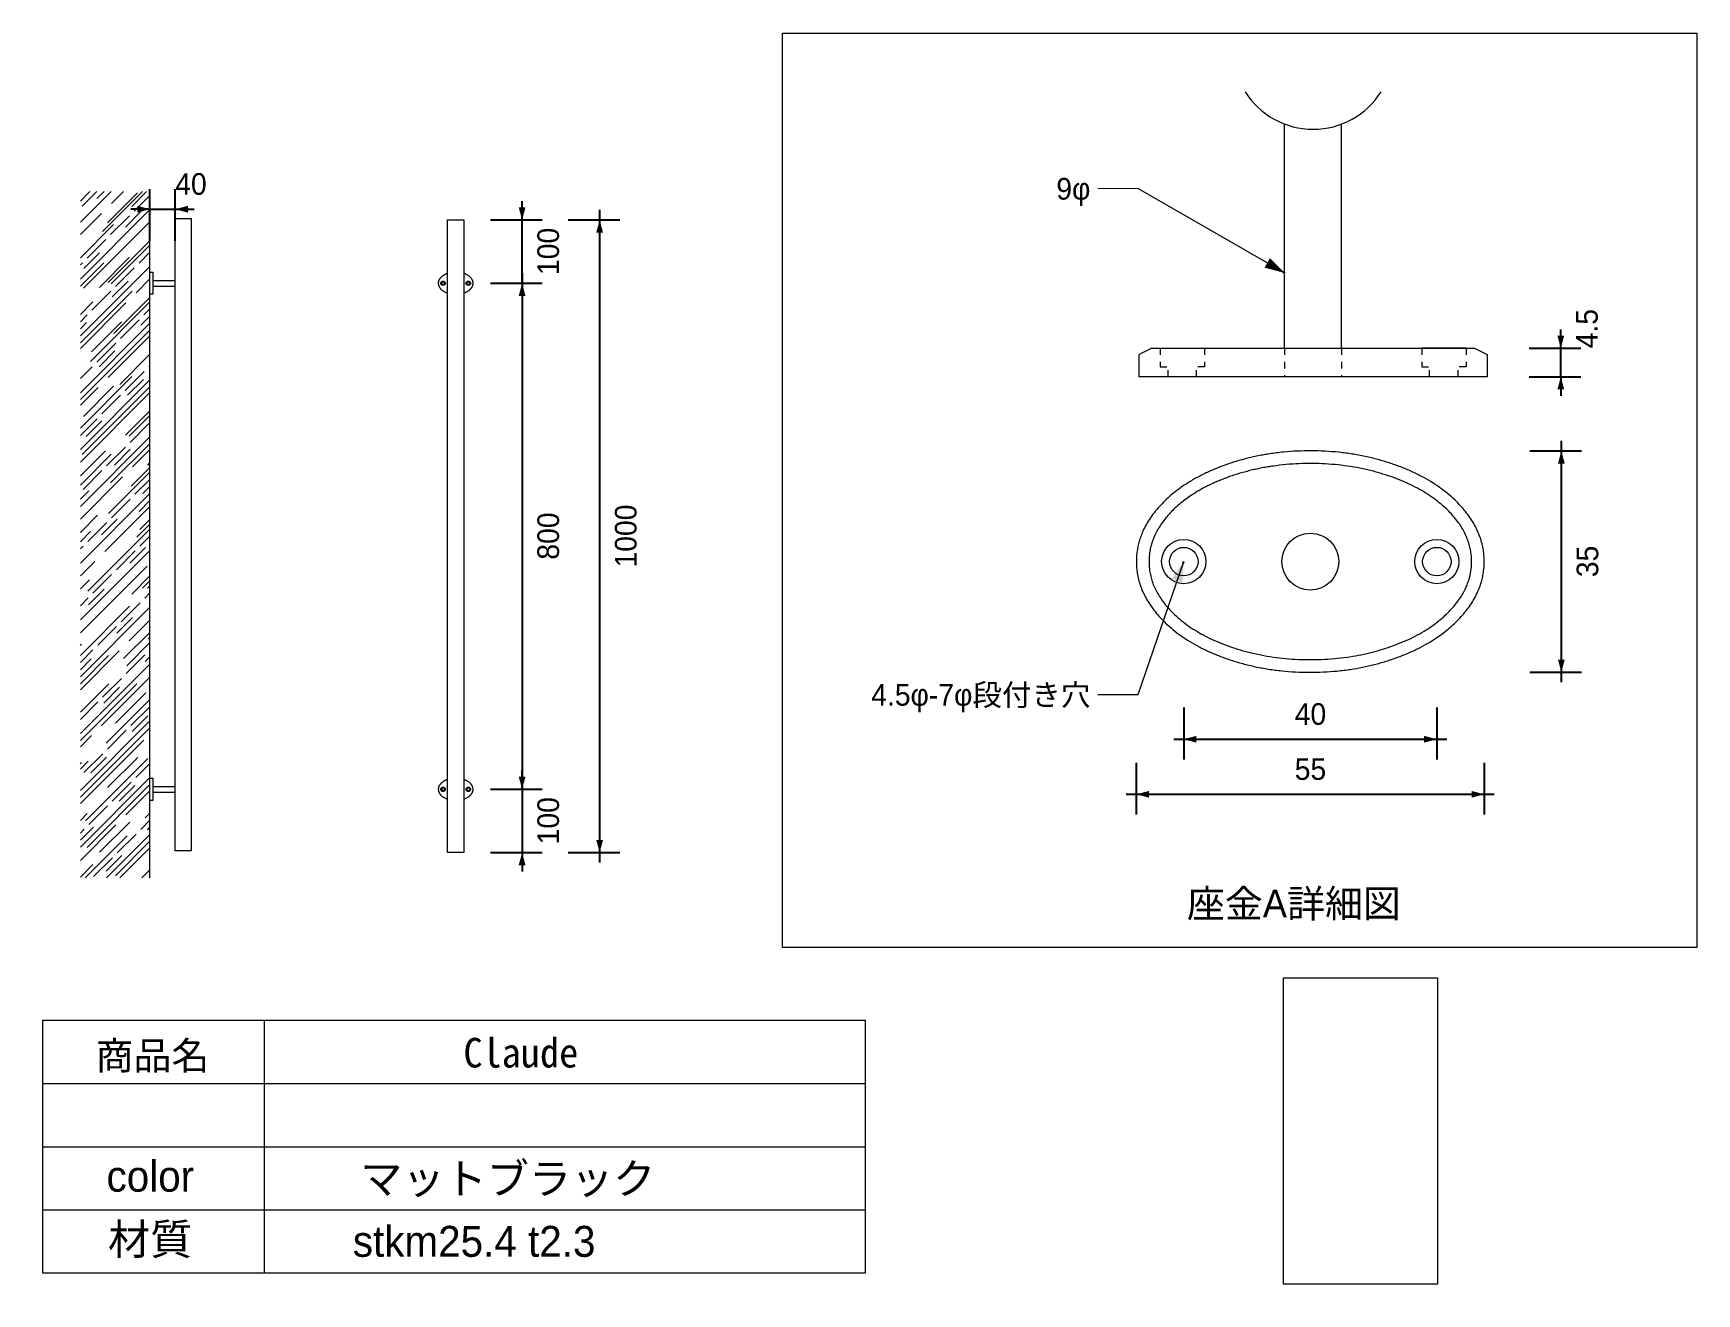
# Paper-space layout 'シートレイヤ-1' of a CAD drawing. Header units: millimetres. Extents: x -115 to 148, y -95 to 105.
# The model-space entities are those that its viewports show. They can reach past a viewport. Long polylines and large blocks are cut down to what shows.
import ezdxf

# ---------------------------------------------------------------- set-up
doc = ezdxf.new("R2010")
doc.units = ezdxf.units.MM
doc.header["$LTSCALE"] = 5.08
doc.header["$PDMODE"] = 1
doc.header["$PDSIZE"] = -2
doc.linetypes.add('STYLE_01', pattern=[0.416641, 0.208282, -0.208359])
doc.layers.get('0').update_dxf_attribs({"lineweight": 20})
doc.layers.add('一般', color=7, linetype='Continuous', lineweight=5)
doc.layers.add('寸法', color=7, linetype='Continuous', lineweight=5)
doc.styles.add('@BatangChe', font='', dxfattribs={"bigfont": '@BatangChe'})
doc.styles.add('ＭＳ Ｐ明朝', font='', dxfattribs={"bigfont": 'ＭＳ Ｐ明朝'})
doc.styles.get('@BatangChe').set_extended_font_data('@BatangChe')
doc.styles.get('ＭＳ Ｐ明朝').set_extended_font_data('ＭＳ Ｐ明朝')
doc.dimstyles.new('カスタム', dxfattribs={"dimtxt": 34.196018, "dimasz": 1.999878, "dimexe": 3.18, "dimexo": 1.59, "dimgap": 1.5875, "dimtad": 1, "dimzin": 11, "dimdsep": 46, "dimtxsty": 'ＭＳ Ｐ明朝', "dimblk": 'VW_FILLEDARROW', "dimcen": 0, "dimdle": 1.59, "dimadec": 0, "dimazin": 0, "dimtfac": 1, "dimtix": 1, "dimtmove": 0, "dimatfit": 0, "dimldrblk": 'VW_FILLEDARROW', "dimfxl": 1, "dimfrac": 2, "dimtolj": 1, "dimtzin": 11, "dimarcsym": 0})
picture_1 = doc.add_image_def('image1.jpg', size_in_pixel=(1378, 1598))

# ---------------------------------------------------------------- blocks, each defined once
blk = doc.blocks.new('*D6')
at = {"layer": 'Defpoints', "color": 0, "lineweight": 0}
for p in [(67.22, 22.92), (107.22, 22.92), (67.22, -7.09)]:
    blk.add_point(p, dxfattribs=at)
at = {"layer": '寸法', "color": 0, "linetype": 'Continuous', "lineweight": -2}
for p, q in [((67.22, -2.09), (67.22, -10.27)), ((107.22, -2.09), (107.22, -10.27)), ((65.63, -7.09), (67.22, -7.09)), ((67.22, -7.09), (107.22, -7.09)), ((107.22, -7.09), (108.81, -7.09))]:
    blk.add_line(p, q, dxfattribs=at)
at = {"layer": '寸法', "color": 0, "lineweight": -2}
for points in [[(67.22, -7.09), (69.22, -6.55), (69.22, -7.62)], [(107.22, -7.09), (105.22, -7.62), (105.22, -6.55)]]:
    blk.add_solid(points, dxfattribs=at)
at = {"layer": '寸法', "color": 0, "insert": (84.76, -1.39), "char_height": 3.42, "attachment_point": 1, "line_spacing_factor": 0.870053, "style": 'ＭＳ Ｐ明朝'}
blk.add_mtext('40', dxfattribs=at)
blk = doc.blocks.new('VW_FILLEDARROW')
at = {"color": 0, "lineweight": -2}
blk.add_solid([(0, 0), (-1, -0.27), (-1, 0.27)], dxfattribs=at)
blk = doc.blocks.new('*D7')
at = {"layer": 'Defpoints', "color": 0, "lineweight": 0}
for p in [(95.26, 38.5), (126.91, 38.5), (95.26, 3.5)]:
    blk.add_point(p, dxfattribs=at)
at = {"layer": '寸法', "color": 0, "linetype": 'Continuous', "lineweight": -2}
for p, q in [((126.91, 40.09), (126.91, 38.5)), ((121.91, 38.5), (130.09, 38.5)), ((126.91, 38.5), (126.91, 3.5)), ((121.91, 3.5), (130.09, 3.5)), ((126.91, 3.5), (126.91, 1.91))]:
    blk.add_line(p, q, dxfattribs=at)
at = {"layer": '寸法', "color": 0, "lineweight": -2}
for points in [[(126.91, 38.5), (127.45, 36.5), (126.38, 36.5)], [(126.91, 3.5), (126.38, 5.5), (127.45, 5.5)]]:
    blk.add_solid(points, dxfattribs=at)
at = {"layer": '寸法', "color": 0, "insert": (129.33, 18.53), "char_height": 3.42, "attachment_point": 1, "rotation": 90, "line_spacing_factor": 0.870053, "style": 'ＭＳ Ｐ明朝'}
blk.add_mtext('35', dxfattribs=at)
blk = doc.blocks.new('*D8')
at = {"layer": 'Defpoints', "color": 0, "lineweight": 0}
for p in [(59.72, 21), (114.72, 21), (59.72, -15.79)]:
    blk.add_point(p, dxfattribs=at)
at = {"layer": '寸法', "color": 0, "linetype": 'Continuous', "lineweight": -2}
for p, q in [((59.72, -10.79), (59.72, -18.97)), ((114.72, -10.79), (114.72, -18.97)), ((58.13, -15.79), (59.72, -15.79)), ((59.72, -15.79), (114.72, -15.79)), ((114.72, -15.79), (116.31, -15.79))]:
    blk.add_line(p, q, dxfattribs=at)
at = {"layer": '寸法', "color": 0, "lineweight": -2}
for points in [[(59.72, -15.79), (61.72, -15.26), (61.72, -16.33)], [(114.72, -15.79), (112.72, -16.33), (112.72, -15.26)]]:
    blk.add_solid(points, dxfattribs=at)
at = {"layer": '寸法', "color": 0, "insert": (84.76, -10.09), "char_height": 3.42, "attachment_point": 1, "line_spacing_factor": 0.870053, "style": 'ＭＳ Ｐ明朝'}
blk.add_mtext('55', dxfattribs=at)
blk = doc.blocks.new('*D9')
at = {"layer": 'Defpoints', "color": 0, "lineweight": 0}
for p in [(108.49, 54.71), (126.83, 54.71), (108.49, 50.21)]:
    blk.add_point(p, dxfattribs=at)
at = {"layer": '寸法', "color": 0, "linetype": 'Continuous', "lineweight": -2}
for p, q in [((126.83, 54.71), (126.83, 57.71)), ((121.83, 54.71), (130.01, 54.71)), ((126.83, 50.21), (126.83, 54.71)), ((121.83, 50.21), (130.01, 50.21)), ((126.83, 50.21), (126.83, 47.21))]:
    blk.add_line(p, q, dxfattribs=at)
at = {"layer": '寸法', "color": 0, "lineweight": -2}
for points in [[(126.83, 54.71), (126.29, 56.71), (127.36, 56.71)], [(126.83, 50.21), (127.36, 48.21), (126.29, 48.21)]]:
    blk.add_solid(points, dxfattribs=at)
at = {"layer": '寸法', "color": 0, "insert": (129.24, 54.71), "char_height": 3.42, "attachment_point": 1, "rotation": 90, "line_spacing_factor": 0.870053, "style": 'ＭＳ Ｐ明朝'}
blk.add_mtext('4.5', dxfattribs=at)
blk = doc.blocks.new('Callout')
at = {"layer": '寸法', "color": 7, "linetype": 'Continuous', "lineweight": 5}
for p, q in [((-5.5, -3.17), (0, 0)), ((0, 0), (26.76, 0))]:
    blk.add_line(p, q, dxfattribs=at)
at = {"layer": '寸法', "color": 7, "linetype": 'Continuous', "lineweight": 25}
blk.add_line((26.44, 0), (26.76, 0), dxfattribs=at)
at = {"layer": '寸法', "color": 7, "lineweight": 25}
blk.add_solid([(26.76, 0), (23.58, -0.85), (23.58, 0.85)], dxfattribs=at)
at = {"layer": '寸法', "color": 7, "insert": (-7.35, -2.35), "char_height": 3.42, "width": 7.6623, "attachment_point": 3, "rotation": 30, "line_spacing_factor": 0.870053, "style": 'ＭＳ Ｐ明朝'}
blk.add_mtext('9φ', dxfattribs=at)
blk = doc.blocks.new('Callout-1')
at = {"layer": '寸法', "color": 7, "linetype": 'Continuous', "lineweight": 5}
for p, q in [((-2.07, 6), (0, 0)), ((0, 0), (22.21, 0))]:
    blk.add_line(p, q, dxfattribs=at)
at = {"layer": '寸法', "color": 7, "linetype": 'Continuous', "lineweight": 25}
blk.add_line((21.89, 0), (22.21, 0), dxfattribs=at)
at = {"layer": '寸法', "color": 7, "lineweight": 25}
blk.add_solid([(22.21, 0), (19.03, -0.85), (19.03, 0.85)], dxfattribs=at)
at = {"layer": '寸法', "color": 7, "insert": (-0.9, 7.66), "char_height": 3.4196, "width": 40.2096, "attachment_point": 3, "rotation": 288.9854, "line_spacing_factor": 0.870053, "style": 'ＭＳ Ｐ明朝'}
blk.add_mtext('4.5φ-7φ段付き穴', dxfattribs=at)
blk = doc.blocks.new('*D1')
at = {"layer": 'Defpoints', "color": 0, "lineweight": 0}
for p in [(-458.8, 650), (-373.8, 650), (-458.8, -150)]:
    blk.add_point(p, dxfattribs=at)
at = {"layer": '寸法', "color": 0, "linetype": 'Continuous', "lineweight": -2}
for p, q in [((-373.8, 665.9), (-373.8, 650)), ((-423.8, 650), (-342, 650)), ((-373.8, 650), (-373.8, -150)), ((-423.8, -150), (-342, -150)), ((-373.8, -150), (-373.8, -165.9))]:
    blk.add_line(p, q, dxfattribs=at)
at = {"layer": '寸法', "color": 0, "lineweight": -2}
for points in [[(-373.8, 650), (-368.5, 630), (-379.2, 630)], [(-373.8, -150), (-379.2, -130), (-368.5, -130)]]:
    blk.add_solid(points, dxfattribs=at)
at = {"layer": '寸法', "color": 0, "insert": (-349.7, 213), "char_height": 34.2, "attachment_point": 1, "rotation": 90, "line_spacing_factor": 0.870053, "style": 'ＭＳ Ｐ明朝'}
blk.add_mtext('800', dxfattribs=at)
blk = doc.blocks.new('*D2')
at = {"layer": 'Defpoints', "color": 0, "lineweight": 0}
for p in [(-922.2, 767), (-962.2, 692.5), (-922.2, 692.5)]:
    blk.add_point(p, dxfattribs=at)
at = {"layer": '寸法', "color": 0, "linetype": 'Continuous', "lineweight": -2}
for p, q in [((-962.2, 717), (-962.2, 798.8)), ((-922.2, 717), (-922.2, 798.8)), ((-962.2, 767), (-992.2, 767)), ((-962.2, 767), (-922.2, 767)), ((-922.2, 767), (-892.2, 767))]:
    blk.add_line(p, q, dxfattribs=at)
at = {"layer": '寸法', "color": 0, "lineweight": -2}
for points in [[(-962.2, 767), (-982.2, 761.6), (-982.2, 772.4)], [(-922.2, 767), (-902.2, 772.4), (-902.2, 761.6)]]:
    blk.add_solid(points, dxfattribs=at)
at = {"layer": '寸法', "color": 0, "insert": (-922.2, 824), "char_height": 34.2, "attachment_point": 1, "line_spacing_factor": 0.870053, "style": 'ＭＳ Ｐ明朝'}
blk.add_mtext('40', dxfattribs=at)
blk = doc.blocks.new('*D3')
at = {"layer": 'Defpoints', "color": 0, "lineweight": 0}
for p in [(-466.1, 750), (-251.2, 750), (-466.1, -250)]:
    blk.add_point(p, dxfattribs=at)
at = {"layer": '寸法', "color": 0, "linetype": 'Continuous', "lineweight": -2}
for p, q in [((-251.2, 765.9), (-251.2, 750)), ((-301.2, 750), (-219.4, 750)), ((-251.2, 750), (-251.2, -250)), ((-301.2, -250), (-219.4, -250)), ((-251.2, -250), (-251.2, -265.9))]:
    blk.add_line(p, q, dxfattribs=at)
at = {"layer": '寸法', "color": 0, "lineweight": -2}
for points in [[(-251.2, 750), (-245.9, 730), (-256.6, 730)], [(-251.2, -250), (-256.6, -230), (-245.9, -230)]]:
    blk.add_solid(points, dxfattribs=at)
at = {"layer": '寸法', "color": 0, "insert": (-227.1, 200.6), "char_height": 34.2, "attachment_point": 1, "rotation": 90, "line_spacing_factor": 0.870053, "style": 'ＭＳ Ｐ明朝'}
blk.add_mtext('1000', dxfattribs=at)
blk = doc.blocks.new('*D4')
at = {"layer": 'Defpoints', "color": 0, "lineweight": 0}
for p in [(-466.1, 750), (-373.8, 750), (-458.8, 650)]:
    blk.add_point(p, dxfattribs=at)
at = {"layer": '寸法', "color": 0, "linetype": 'Continuous', "lineweight": -2}
for p, q in [((-373.8, 750), (-373.8, 780)), ((-423.8, 750), (-342, 750)), ((-373.8, 650), (-373.8, 750)), ((-423.8, 650), (-342, 650)), ((-373.8, 650), (-373.8, 620))]:
    blk.add_line(p, q, dxfattribs=at)
at = {"layer": '寸法', "color": 0, "lineweight": -2}
for points in [[(-373.8, 750), (-379.2, 770), (-368.5, 770)], [(-373.8, 650), (-368.5, 630), (-379.2, 630)]]:
    blk.add_solid(points, dxfattribs=at)
at = {"layer": '寸法', "color": 0, "insert": (-349.7, 663), "char_height": 34.2, "attachment_point": 1, "rotation": 90, "line_spacing_factor": 0.870053, "style": 'ＭＳ Ｐ明朝'}
blk.add_mtext('100', dxfattribs=at)
blk = doc.blocks.new('*D5')
at = {"layer": 'Defpoints', "color": 0, "lineweight": 0}
for p in [(-458.8, -150), (-466.1, -250), (-373.8, -250)]:
    blk.add_point(p, dxfattribs=at)
at = {"layer": '寸法', "color": 0, "linetype": 'Continuous', "lineweight": -2}
for p, q in [((-373.8, -150), (-373.8, -120)), ((-423.8, -150), (-342, -150)), ((-373.8, -150), (-373.8, -250)), ((-423.8, -250), (-342, -250)), ((-373.8, -250), (-373.8, -280))]:
    blk.add_line(p, q, dxfattribs=at)
at = {"layer": '寸法', "color": 0, "lineweight": -2}
for points in [[(-373.8, -150), (-379.2, -130), (-368.5, -130)], [(-373.8, -250), (-368.5, -270), (-379.2, -270)]]:
    blk.add_solid(points, dxfattribs=at)
at = {"layer": '寸法', "color": 0, "insert": (-349.7, -237), "char_height": 34.2, "attachment_point": 1, "rotation": 90, "line_spacing_factor": 0.870053, "style": 'ＭＳ Ｐ明朝'}
blk.add_mtext('100', dxfattribs=at)

msp = doc.modelspace()

# ---------------------------------------------------------------- hatches: boundary and pattern name
at = {"layer": '寸法', "linetype": 'Continuous', "lineweight": 13}
h = msp.add_hatch(dxfattribs=at)
h.set_pattern_fill('14-_U______-__', style=0, pattern_type=2)
h.set_pattern_definition([(45, (0, 0), (82.9028, -7.0556), [157.1545, -22.451]), (45, (-12.79, -24.253), (-12.6682, -101.9846), [67.352, -112.253]), (45, (11.225, -11.225), (9.0594, -80.497), [144.104, -162.5]), (45, (5.73, -27.78), (94.287, 4.4908), [139.194, -40.411]), (45, (22.45, -22.45), (44.9013, -44.9013), [42.0837, -10.521]), (45, (28.063, -28.063), (44.9013, -44.9013), [35.23, -57.48]), (45, (33.676, -33.676), (44.9013, -44.9013), []), (45, (0.66, -77.61), (44.9013, -44.9013), [238.483, -195.122])])
h.paths.add_polyline_path([(-1072.21, -290), (-1072.21, 795), (-962.21, 795), (-962.21, -290)])

# ---------------------------------------------------------------- linework, layer by layer
at = {"layer": '一般', "color": 7, "linetype": 'Continuous', "lineweight": 5}
for centre, radius in [((-498.818, 650), 3.5), ((-498.818, 650), 2.25), ((-478.818, 650), 4.5), ((-458.818, 650), 3.5), ((-458.818, 650), 2.25), ((-498.818, -150), 3.5), ((-498.818, -150), 2.25), ((-478.818, -150), 4.5), ((-458.818, -150), 3.5), ((-458.818, -150), 2.25)]:
    msp.add_circle(centre, radius, dxfattribs=at)
for points in [[(-492.568, 665.155), (-486.187, 667.5), (-471.45, 667.5), (-458.687, 662.811), (-451.318, 654.689), (-451.318, 645.311), (-458.687, 637.189), (-471.45, 632.5), (-486.187, 632.5), (-498.95, 637.189), (-506.318, 645.311), (-506.318, 654.689), (-498.95, 662.811), (-492.568, 665.155)], [(-492.568, -134.845), (-486.187, -132.5), (-471.45, -132.5), (-458.687, -137.189), (-451.318, -145.311), (-451.318, -154.689), (-458.687, -162.811), (-471.45, -167.5), (-486.187, -167.5), (-498.95, -162.811), (-506.318, -154.689), (-506.318, -145.311), (-498.95, -137.189), (-492.568, -134.845)]]:
    msp.add_open_spline(points, degree=2, dxfattribs=at)
at = {"layer": '寸法', "color": 7, "linetype": 'Continuous', "lineweight": 5}
for p, q in [((-962.21, -290), (-962.21, 795)), ((-957.71, 654.5), (-922.21, 654.5)), ((-957.71, 645.5), (-922.21, 645.5)), ((-957.71, -145.5), (-922.21, -145.5)), ((-957.71, -154.5), (-922.21, -154.5)), ((-1131.615, -515), (168.385, -515)), ((-781.615, -515), (-781.615, -915)), ((-1131.615, -615), (168.385, -615)), ((-1131.615, -715), (168.385, -715)), ((-1131.615, -815), (168.385, -815))]:
    msp.add_line(p, q, dxfattribs=at)
for points in [[(-922.21, 752.5), (-896.81, 752.5), (-896.81, -247.5), (-922.21, -247.5)], [(-962.21, 667.5), (-957.71, 667.5), (-957.71, 632.5), (-962.21, 632.5)], [(-962.21, -132.5), (-957.71, -132.5), (-957.71, -167.5), (-962.21, -167.5)], [(-1131.615, -515), (168.385, -515), (168.385, -915), (-1131.615, -915)]]:
    msp.add_lwpolyline(points, close=True, dxfattribs=at)
msp.add_point((-478.818, 650), dxfattribs=at)
msp.add_point((-478.818, 650), dxfattribs=at)

# ---------------------------------------------------------------- texts
at = {"layer": '寸法', "color": 7}
for s, insert, char_height, attachment_point, line_spacing_factor, style in [('商品名', (-1048.115, -549), 43.9663, 1, 0.870053, 'ＭＳ Ｐ明朝'), ('Claude', (-466.564, -542.97), 46.8188, 1, 0.939599, '@BatangChe'), ('color', (-1030.774, -762), 48.8515, 4, 0.870053, 'ＭＳ Ｐ明朝'), ('マットブラック', (-629.615, -768), 48.8515, 4, 0.870053, 'ＭＳ Ｐ明朝'), ('材質', (-1028.43, -864), 48.8515, 4, 0.870053, 'ＭＳ Ｐ明朝'), ('stkm25.4 t2.3', (-641.453, -864.964), 48.85145, 4, 0.870053, 'ＭＳ Ｐ明朝')]:
    msp.add_mtext(s, dxfattribs=dict(at, insert=insert, char_height=char_height, attachment_point=attachment_point, line_spacing_factor=line_spacing_factor, style=style))

# ---------------------------------------------------------------- dimensions: what is measured, and where the dimension line sits
at = {"layer": '寸法', "color": 7, "linetype": 'Continuous', "lineweight": 5}
dim = msp.add_linear_dim(base=(-922.21, 767), p1=(-962.21, 692.5), p2=(-922.21, 692.5), dimstyle='カスタム', override={"dimasz": 19.998779, "dimgap": 15.875, "dimpost": '<>', "dimtxsty": 'ＭＳ Ｐ明朝', "dimtix": 0, "dimtmove": 2}, dxfattribs=at)
dim.commit()
dim.dimension.update_dxf_attribs({"geometry": '*D2', "text_midpoint": (-942.21, 767)})

# ---------------------------------------------------------------- pictures from other files: only their frames are drawn
at = {"layer": '寸法'}
image = msp.add_image(picture_1, insert=(830, -932.421), size_in_units=(243.095, 484.421), dxfattribs=at)
image.dxf.flags = 7

# ---------------------------------------------------------------- next in the draw order: wipeouts: each hides what was drawn before it
at = {"color": 7, "linetype": 'Continuous', "lineweight": 5}
msp.add_wipeout([(-491.518, 750), (-466.118, 750), (-466.118, -250), (-491.518, -250)], dxfattribs=at).dxf.layer = '寸法'

# ---------------------------------------------------------------- next in the draw order: linework, layer by layer
at = {"layer": '寸法', "color": 7, "linetype": 'Continuous', "lineweight": 5}
msp.add_lwpolyline([(-491.518, 750), (-466.118, 750), (-466.118, -250), (-491.518, -250)], close=True, dxfattribs=at)
for p in [(-478.818, 250), (-478.818, -150)]:
    msp.add_point(p, dxfattribs=at)

# ---------------------------------------------------------------- next in the draw order: dimensions: what is measured, and where the dimension line sits
for base, p1, p2, picture, middle in [((-373.818, 750), (-458.818, 650), (-466.118, 750), '*D4', (-373.818, 700)), ((-251.21, 750), (-466.118, -250), (-466.118, 750), '*D3', (-251.21, 250)), ((-373.818, 650), (-458.818, -150), (-458.818, 650), '*D1', (-373.818, 250)), ((-373.818, -250), (-458.818, -150), (-466.118, -250), '*D5', (-373.818, -200))]:
    dim = msp.add_linear_dim(base=base, p1=p1, p2=p2, angle=90, dimstyle='カスタム', override={"dimasz": 19.998779, "dimgap": 15.875, "dimpost": '<>', "dimtxsty": 'ＭＳ Ｐ明朝', "dimtmove": 2}, dxfattribs=at)
    dim.commit()
    dim.dimension.update_dxf_attribs({"geometry": picture, "text_midpoint": middle})

psp = doc.layouts.new('シートレイヤ-1')

# ---------------------------------------------------------------- linework, layer by layer
at = {"layer": '一般', "color": 7, "linetype": 'STYLE_01', "lineweight": 5}
for p, q in [((63.5, 54.714), (63.5, 51.81)), ((70.5, 54.714), (70.5, 51.81)), ((104.841, 54.714), (104.841, 51.81)), ((111.841, 54.714), (111.841, 51.81)), ((63.5, 51.81), (64.75, 51.81)), ((64.75, 50.214), (64.75, 51.81)), ((69.25, 50.214), (69.25, 51.81)), ((70.5, 51.81), (69.25, 51.81)), ((104.841, 51.81), (106.091, 51.81)), ((106.091, 50.214), (106.091, 51.81)), ((110.591, 50.214), (110.591, 51.81)), ((111.841, 51.81), (110.591, 51.81))]:
    psp.add_line(p, q, dxfattribs=at)
at = {"layer": '一般', "color": 7, "linetype": 'Continuous', "lineweight": 5}
for centre, radius in [((67.225, 21), 3.5), ((87.225, 21), 4.5), ((107.225, 21), 3.5), ((67.225, 21), 2.25), ((107.225, 21), 2.25)]:
    psp.add_circle(centre, radius, dxfattribs=at)
for points in [[(73.475, 36.155), (79.856, 38.5), (94.593, 38.5), (107.356, 33.811), (114.725, 25.689), (114.725, 16.311), (107.356, 8.189), (94.593, 3.5), (79.856, 3.5), (67.093, 8.189), (59.725, 16.311), (59.725, 25.689), (67.093, 33.811), (73.475, 36.155)], [(74.475, 34.423), (80.392, 36.5), (94.058, 36.5), (105.892, 32.346), (112.725, 25.153), (112.725, 16.846), (105.892, 9.653), (94.058, 5.5), (80.392, 5.5), (68.558, 9.653), (61.725, 16.846), (61.725, 25.153), (68.558, 32.346), (74.475, 34.423)]]:
    psp.add_open_spline(points, degree=2, dxfattribs=at)
at = {"layer": '寸法', "color": 7, "linetype": 'Continuous', "lineweight": 5}
for p, q in [((83.171, 54.714), (83.171, 90.214)), ((92.171, 54.714), (92.171, 90.214)), ((62.171, 54.714), (60.171, 53.714)), ((62.171, 54.714), (113.171, 54.714)), ((63.5, 54.714), (70.5, 54.714)), ((111.841, 54.714), (104.841, 54.714)), ((113.171, 54.714), (115.171, 53.714))]:
    psp.add_line(p, q, dxfattribs=at)
at = {"layer": '寸法', "color": 7, "linetype": 'STYLE_01', "lineweight": 5}
for p, q in [((83.171, 54.714), (83.171, 50.214)), ((92.171, 54.714), (92.171, 50.214))]:
    psp.add_line(p, q, dxfattribs=at)
at = {"layer": '寸法', "color": 7, "linetype": 'Continuous', "lineweight": 5}
psp.add_lwpolyline([(3.8, 104.516), (148.316, 104.516), (148.316, -40), (3.8, -40)], close=True, dxfattribs=at)
psp.add_lwpolyline([(115.171, 53.714), (115.171, 50.214), (60.171, 50.214), (60.171, 53.714)], dxfattribs=at)
psp.add_arc((87.671, 102.033), 12.7, 212.1114, 327.8886, dxfattribs=at)

# ---------------------------------------------------------------- block references
at = {"layer": '寸法', "color": 7}
for name, p, rotation in [('Callout', (60, 80), -29.999999999999993), ('Callout-1', (60, 0), 71.01455259099288)]:
    psp.add_blockref(name, p, dxfattribs=dict(at, rotation=rotation))

# ---------------------------------------------------------------- texts
at = {"layer": '寸法', "color": 7, "insert": (67.719, -30.866), "char_height": 4.3966, "attachment_point": 1, "line_spacing_factor": 0.870053, "style": 'ＭＳ Ｐ明朝'}
psp.add_mtext('座金A詳細図', dxfattribs=at)

# ---------------------------------------------------------------- dimensions: what is measured, and where the dimension line sits
at = {"layer": '寸法', "color": 7, "linetype": 'Continuous', "lineweight": 5}
for base, p1, p2, override, picture, middle in [((126.828, 54.714), (108.486, 50.214), (108.486, 54.714), {"dimtxt": 3.419602, "dimpost": '<>', "dimtxsty": 'ＭＳ Ｐ明朝', "dimtix": 0, "dimtmove": 2}, '*D9', (126.828, 52.464)), ((126.912, 38.5), (95.255, 3.5), (95.255, 38.5), {"dimtxt": 3.419602, "dimpost": '<>', "dimtxsty": 'ＭＳ Ｐ明朝', "dimtmove": 2}, '*D7', (126.912, 21))]:
    dim = psp.add_linear_dim(base=base, p1=p1, p2=p2, angle=90, dimstyle='カスタム', override=override, dxfattribs=at)
    dim.commit()
    dim.dimension.update_dxf_attribs({"geometry": picture, "text_midpoint": middle})
for base, p1, p2, picture, middle in [((67.225, -7.088), (107.225, 22.92), (67.225, 22.92), '*D6', (87.225, -7.088)), ((59.725, -15.793), (114.725, 21), (59.725, 21), '*D8', (87.225, -15.793))]:
    dim = psp.add_linear_dim(base=base, p1=p1, p2=p2, dimstyle='カスタム', override={"dimtxt": 3.419602, "dimpost": '<>', "dimtxsty": 'ＭＳ Ｐ明朝', "dimtmove": 2}, dxfattribs=at)
    dim.commit()
    dim.dimension.update_dxf_attribs({"geometry": picture, "text_midpoint": middle})

# ---------------------------------------------------------------- viewports
at = {"layer": '寸法'}
vp = psp.add_viewport(center=(-2.926, -5.008), size=(223.471, 179.46849), view_center_point=(-29.26, -50.079), view_height=1794.68492, dxfattribs=at)
vp.dxf.flags = 0x10000  # cut along an outline
vp.dxf.clipping_boundary_handle = psp.add_lwpolyline([(-114.662, 84.726), (108.809, 84.726), (108.809, -94.742), (-114.662, -94.742)], format="xyb", close=True, dxfattribs={"invisible": 1}).dxf.handle

doc.saveas('drawing.dxf')
